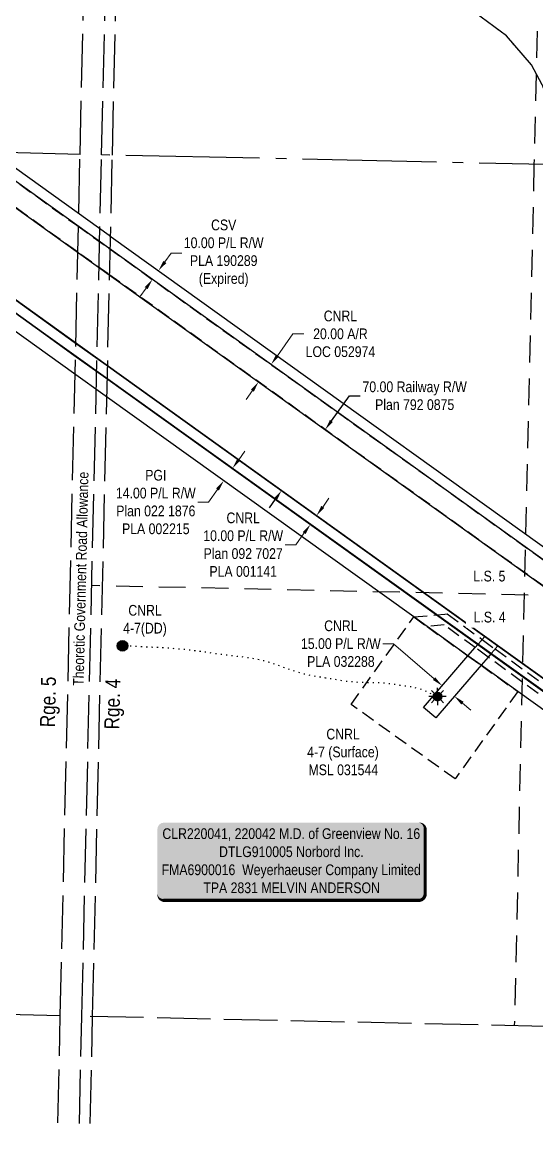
# Model space of a CAD drawing. Extents: x 395442 to 398211, y 6070208 to 6072971.
# Drawn here: x 396368 to 396847, y 6071136 to 6072190 of the extents above; entities that cross this region are included whole.
import ezdxf
from ezdxf.enums import TextEntityAlignment as Align

# ---------------------------------------------------------------- set-up
doc = ezdxf.new("R2010")
doc.units = 0
doc.header["$LTSCALE"] = 5
doc.header["$PDSIZE"] = 0.5
for name, pattern in [('foc-ACCESSROAD', [3.75, 2.5, -1.25]), ('foc-DOT', [1, 0.2, -0.8]), ('foc-LSD', [8, 5, -3]), ('foc-QUARTERLINE', [33, 25, -3, 2, -3]), ('foc-UNSURVEYED', [12.5, 10, -2.5]), ('foc-WHEELTRACKS', [2, 0.4, -1.6])]:
    doc.linetypes.add(name, pattern=pattern)
doc.layers.get('Defpoints').update_dxf_attribs({"color": 9})
for name, color, linetype in [('ABADATA-DRILL-T', 8, 'Continuous'), ('C-AR', 13, 'foc-ACCESSROAD'), ('C-RW', 13, 'Continuous'), ('C-WS', 13, 'foc-ACCESSROAD'), ('D-TXT', 6, 'Continuous'), ('DETAIL-HZ-Existing', 8, 'foc-DOT'), ('F-RW', 190, 'Continuous'), ('L-ROAD-T', 7, 'Continuous'), ('L-SECQ', 8, 'foc-QUARTERLINE'), ('L-SECTION-LSD', 7, 'foc-LSD'), ('L-TITLEDB', 4, 'Continuous'), ('L-TITLEDB-T', 4, 'Continuous'), ('L-USEC', 7, 'foc-UNSURVEYED'), ('NAD83_WELL_DIR_SRVY_AB_BH', 7, 'Continuous'), ('T-WATER-P3', 160, 'foc-WHEELTRACKS')]:
    doc.layers.add(name, color=color, linetype=linetype)
for name, color, linetype, lineweight in [('C-AR-T', 13, 'Continuous', 9), ('C-RW-T', 13, 'Continuous', 9), ('C-WS-T', 13, 'Continuous', 9), ('F-RW-T', 190, 'Continuous', 9), ('F-WS-T', 190, 'Continuous', 9)]:
    doc.layers.add(name, color=color, linetype=linetype, lineweight=lineweight)
doc.styles.add('100L', font='ARIALN.TTF', dxfattribs={"height": 11})
doc.styles.add('80', font='ARIALN.TTF', dxfattribs={"height": 10})
doc.styles.add('80CG', font='ARIALN.TTF', dxfattribs={"height": 10})
doc.styles.add('80L', font='ARIALN.TTF', dxfattribs={"height": 10})
doc.styles.add('foc-LtypeFont', font='ARIALN.TTF', dxfattribs={"height": 7.35})
doc.linetypes.add('foc-TOPO-flowdirection-NOLINE', pattern='A,0,[">",foc-LtypeFont,S=0.3,R=0,X=0,Y=-0.945],-20,[">",foc-LtypeFont,S=0.3,R=0,X=0,Y=-0.945],0', length=20)
doc.dimstyles.new('Compass 5 000', dxfattribs={"dimscale": 5, "dimtxt": 9, "dimasz": 2, "dimexe": 0.2, "dimexo": 0.0625, "dimgap": 0.5, "dimtad": 0, "dimtih": 1, "dimtoh": 1, "dimzin": 0, "dimdsep": 46, "dimtxsty": '80CG', "dimcen": 0.1, "dimse1": 1, "dimse2": 1, "dimclrd": 256, "dimclrt": 256, "dimaunit": 1, "dimadec": 4, "dimazin": 0, "dimtfac": 0.06, "dimtofl": 0, "dimtmove": 0, "dimatfit": 1, "dimfxl": 0.2, "dimtolj": 1, "dimtzin": 0, "dimlwd": -1, "dimarcsym": 0})

# ---------------------------------------------------------------- blocks, each defined once
blk = doc.blocks.new('*D507')
at = {"layer": 'Defpoints', "color": 0, "transparency": 16777216}
for p in [(396494.6, 6071958), (396494.6, 6071958), (396488.8, 6071949.8)]:
    blk.add_point(p, dxfattribs=at)
at = {"layer": 'F-RW-T', "transparency": 16777216}
for p, q in [((396500.4, 6071966.1), (396506.3, 6071974.2)), ((396506.3, 6071974.2), (396516.3, 6071974.2)), ((396483, 6071941.7), (396477.1, 6071933.6))]:
    blk.add_line(p, q, dxfattribs=at)
for points in [[(396499.1, 6071967.1), (396501.8, 6071965.1), (396494.6, 6071958)], [(396481.6, 6071942.7), (396484.3, 6071940.8), (396488.8, 6071949.8)]]:
    blk.add_solid(points, dxfattribs=at)
at = {"layer": 'F-RW-T', "transparency": 16777216, "insert": (396555.4, 6071974.2), "char_height": 10, "attachment_point": 5, "style": '80CG'}
blk.add_mtext('\\A1;CSV\\P10.00 P/L R/W\\PPLA 190289\\P(Expired)', dxfattribs=at)
blk = doc.blocks.new('*D508')
at = {"layer": 'C-AR-T', "transparency": 16777216}
for p, q in [((396605.5, 6071878.5), (396620.1, 6071899)), ((396620.1, 6071899), (396630.1, 6071899)), ((396582.2, 6071846), (396576.4, 6071837.9))]:
    blk.add_line(p, q, dxfattribs=at)
for points in [[(396604.1, 6071879.5), (396606.8, 6071877.5), (396599.6, 6071870.4)], [(396580.8, 6071847), (396583.5, 6071845.1), (396588, 6071854.2)]]:
    blk.add_solid(points, dxfattribs=at)
at = {"layer": 'Defpoints', "color": 0, "transparency": 16777216}
for p in [(396557.2, 6071900.8), (396545.6, 6071884.6), (396599.6, 6071870.4)]:
    blk.add_point(p, dxfattribs=at)
at = {"layer": 'C-AR-T', "transparency": 16777216, "insert": (396664.4, 6071899), "char_height": 10, "attachment_point": 5, "style": '80CG'}
blk.add_mtext('\\A1;CNRL\\P20.00 A/R\\PLOC 052974', dxfattribs=at)
blk = doc.blocks.new('*D512')
at = {"layer": 'Defpoints', "color": 0, "transparency": 16777216}
for p in [(396538.1, 6071791.5), (396530, 6071780.2), (396555.4, 6071761.9)]:
    blk.add_point(p, dxfattribs=at)
at = {"layer": 'F-WS-T', "transparency": 16777216}
for p, q in [((396569.4, 6071781.4), (396575.2, 6071789.6)), ((396549.6, 6071753.8), (396541.1, 6071742)), ((396541.1, 6071742), (396531.1, 6071742))]:
    blk.add_line(p, q, dxfattribs=at)
for points in [[(396568, 6071782.4), (396570.7, 6071780.5), (396563.5, 6071773.3)], [(396548.2, 6071754.8), (396550.9, 6071752.8), (396555.4, 6071761.9)]]:
    blk.add_solid(points, dxfattribs=at)
at = {"layer": 'F-WS-T', "transparency": 16777216, "insert": (396492, 6071742), "char_height": 10, "attachment_point": 5, "style": '80CG'}
blk.add_mtext('\\A1;PGI\\P14.00 P/L R/W^JPlan 022 1876\\PPLA 002215', dxfattribs=at)
blk = doc.blocks.new('*D513')
at = {"layer": 'C-RW-T', "transparency": 16777216}
for p, q in [((396647.9, 6071737.4), (396653.7, 6071745.6)), ((396630.5, 6071713.2), (396622.7, 6071702.2)), ((396622.7, 6071702.2), (396612.7, 6071702.2))]:
    blk.add_line(p, q, dxfattribs=at)
for points in [[(396646.5, 6071738.4), (396649.3, 6071736.5), (396642.1, 6071729.3)], [(396629.2, 6071714.1), (396631.9, 6071712.2), (396636.4, 6071721.3)]]:
    blk.add_solid(points, dxfattribs=at)
at = {"layer": 'Defpoints', "color": 0, "transparency": 16777216}
for p in [(396636.4, 6071721.3), (396660.9, 6071715.8), (396655.2, 6071707.9)]:
    blk.add_point(p, dxfattribs=at)
at = {"layer": 'C-RW-T', "transparency": 16777216, "insert": (396573.6, 6071702.2), "char_height": 10, "attachment_point": 5, "style": '80CG'}
blk.add_mtext('\\A1;CNRL\\P10.00 P/L R/W\\PPlan 092 7027\\PPLA 001141', dxfattribs=at)
blk = doc.blocks.new('*D514')
at = {"layer": 'C-RW-T', "transparency": 16777216}
for p, q in [((396713.9, 6071609.8), (396703.9, 6071609.8)), ((396751.9, 6071577.1), (396713.9, 6071609.8)), ((396778.4, 6071554.3), (396786, 6071547.8))]:
    blk.add_line(p, q, dxfattribs=at)
for points in [[(396752.9, 6071578.4), (396750.8, 6071575.9), (396759.4, 6071570.6)], [(396779.5, 6071555.5), (396777.3, 6071553), (396770.8, 6071560.8)]]:
    blk.add_solid(points, dxfattribs=at)
at = {"layer": 'Defpoints', "color": 0, "transparency": 16777216}
for p in [(396756.2, 6071566.8), (396759.4, 6071570.6), (396767.5, 6071557)]:
    blk.add_point(p, dxfattribs=at)
at = {"layer": 'C-RW-T', "transparency": 16777216, "insert": (396664.8, 6071609.8), "char_height": 10, "attachment_point": 5, "style": '80CG'}
blk.add_mtext('\\A1;CNRL\\P15.00 P/L R/W\\PPLA 032288', dxfattribs=at)
blk = doc.blocks.new('*D518')
at = {"layer": 'Defpoints', "color": 0, "transparency": 16777216}
for p in [(396650.2, 6071809.6), (396682, 6071786.8), (396641.2, 6071729.9)]:
    blk.add_point(p, dxfattribs=at)
at = {"layer": 'L-TITLEDB-T', "transparency": 16777216}
for p, q in [((396656, 6071817.7), (396672.8, 6071841.2)), ((396672.8, 6071841.2), (396682.8, 6071841.2)), ((396603.6, 6071744.6), (396597.8, 6071736.5))]:
    blk.add_line(p, q, dxfattribs=at)
for points in [[(396654.6, 6071818.7), (396657.3, 6071816.7), (396650.2, 6071809.6)], [(396602.2, 6071745.6), (396605, 6071743.6), (396609.4, 6071752.7)]]:
    blk.add_solid(points, dxfattribs=at)
at = {"layer": 'L-TITLEDB-T', "transparency": 16777216, "insert": (396733.7, 6071841.2), "char_height": 10, "attachment_point": 5, "style": '80CG'}
blk.add_mtext('\\A1;70.00 Railway R/W\\PPlan 792 0875', dxfattribs=at)
blk = doc.blocks.new('GAS')
h = blk.add_hatch(color=255)
h.dxf.hatch_style = 1
edge = h.paths.add_edge_path()
edge.add_arc((0, 0), 0.9, 0, 360)
for p, q in [((-0.81, 0), (-1.62, 0)), ((-0.57, 0.57), (-1.14, 1.14)), ((0, 0.81), (0, 1.62)), ((0.57, 0.57), (1.14, 1.14)), ((1.62, 0), (0.81, 0)), ((-0.57, -0.57), (-1.14, -1.14)), ((0, -0.81), (0, -1.62)), ((1.14, -1.14), (0.57, -0.57))]:
    blk.add_line(p, q)
blk.add_circle((0, 0), 0.8)
blk = doc.blocks.new('BH-Existing')
at = {"layer": 'ABADATA-DRILL-T'}
h = blk.add_hatch(color=256, dxfattribs=at)
h.dxf.hatch_style = 1
edge = h.paths.add_edge_path()
edge.add_arc((0, 0), 0.5, 0, 360)
blk.add_circle((0, 0), 0.5, dxfattribs=at)
blk = doc.blocks.new('*U608')
h = blk.add_hatch(color=255)
edge = h.paths.add_edge_path()
edge.add_line((-119, -37), (119, -37))
edge.add_arc((119, -31), 6, 270, 360)
edge.add_line((125, -31), (125, 29.5))
edge.add_arc((119, 29.5), 6, 0, 90)
edge.add_line((119, 35.5), (-119, 35.5))
edge.add_arc((-119, 29.5), 6, 90, 180)
edge.add_line((-125, 29.5), (-125, -31))
edge.add_arc((-119, -31), 6, 180, 270)
at = {"color": 44, "flags": 128}
blk.add_lwpolyline([(-119, -37, 3, 3, 0), (119, -37, 3, 3, 0.414214), (125, -31, 3, 3, 0), (125, 29.5, 3, 0, 0.414214), (119, 35.5, 0, 0, 0), (-119, 35.5, 0, 0, 0.414214), (-125, 29.5, 0, 0, 0), (-125, -31, 0, 3, 0.414214)], format="xyseb", close=True, dxfattribs=at)
at = {"color": 44, "style": '80'}
blk.add_attdef('ENTER_TEXT_001', (-36, -5), '', height=10, dxfattribs=at)

msp = doc.modelspace()

# ---------------------------------------------------------------- linework, layer by layer
at = {"layer": 'C-AR'}
msp.add_lwpolyline([(396349.681, 6072049.583), (396418.363, 6072000.327), (396448.045, 6071979.049), (396996.566, 6071585.844), (397166.751, 6071612.48), (397236.411, 6071567.029), (397244.022, 6071562.064), (397263.568, 6071549.31), (397276.152, 6071541.1), (397284.538, 6071535.63), (397274.598, 6071518.243), (397266.214, 6071523.714), (397253.621, 6071531.93), (397235.875, 6071543.508), (397162.257, 6071591.542), (396991.644, 6071564.772), (396447.492, 6071954.968), (396417.808, 6071976.18), (396362.93, 6072015.574), (396349.127, 6072025.466)], dxfattribs=at)
msp.add_lwpolyline([(396764.127, 6071637.56), (396796.738, 6071613.754), (396808.89, 6071604.884), (396905.022, 6071534.712), (397017.252, 6071452.791), (397014.996, 6071452.781), (397014.088, 6071452.776), (397000.4, 6071452.713), (396802.335, 6071597.291), (396790.183, 6071606.161), (396761.276, 6071627.263), (396745.297, 6071625.814), (396732.861, 6071634.729), (396754.197, 6071636.658), (396761.828, 6071637.35), (396764.127, 6071637.56)], close=True, dxfattribs=at)
at = {"layer": 'C-RW'}
for points in [[(396347.179, 6071940.693), (396415.86, 6071891.412), (396445.544, 6071870.207), (396799.254, 6071616.658), (396811.491, 6071607.887), (396950.899, 6071507.981)], [(397193.066, 6071146.361), (397133.389, 6071215.697), (397127.716, 6071238.027), (397125.224, 6071247.831), (397122.913, 6071256.932), (397121.824, 6071261.217), (397116.474, 6071282.515), (397123.252, 6071294.302), (397125.757, 6071298.658), (397157.266, 6071353.445), (397154.063, 6071367.947), (397148.83, 6071370.916), (397136.034, 6071378.198), (397050.695, 6071429.566), (396979.694, 6071475.642), (396415.455, 6071879.377), (396387.041, 6071899.782), (396346.901, 6071928.583)]]:
    msp.add_lwpolyline(points, dxfattribs=at)
msp.add_lwpolyline([(396795.67, 6071589.697), (396753.367, 6071540.567), (396742.017, 6071550.364), (396783.432, 6071598.47), (396790.183, 6071606.161), (396792.692, 6071609.064), (396795.977, 6071612.868), (396796.738, 6071613.754), (396799.252, 6071616.652), (396811.489, 6071607.881), (396808.89, 6071604.884), (396808.213, 6071604.098), (396804.929, 6071600.294), (396802.335, 6071597.291), (396795.67, 6071589.697)], close=True, dxfattribs=at)
at = {"layer": 'C-WS'}
msp.add_lwpolyline([(396829.961, 6071565.13), (396771.486, 6071483.549), (396674.386, 6071553.147), (396732.861, 6071634.729), (396745.297, 6071625.814), (396783.432, 6071598.47), (396795.67, 6071589.697), (396829.961, 6071565.13)], close=True, dxfattribs=at)
at = {"layer": 'DETAIL-HZ-Existing', "flags": 128}
msp.add_lwpolyline([(396755.069, 6071560.434), (396755.11, 6071560.544), (396754.949, 6071560.514), (396754.12, 6071559.71), (396752.664, 6071558.786), (396751.256, 6071558.84), (396750.715, 6071559.932), (396751.078, 6071561.204), (396751.179, 6071561.369), (396751.246, 6071561.512), (396751.159, 6071561.659), (396750.83, 6071561.878), (396750.239, 6071562.225), (396749.369, 6071562.713), (396748.246, 6071563.384), (396746.842, 6071564.173), (396745.245, 6071564.978), (396743.424, 6071565.799), (396741.37, 6071566.603), (396739.116, 6071567.356), (396736.694, 6071568.079), (396734.167, 6071568.693), (396731.573, 6071569.198), (396728.848, 6071569.639), (396726.021, 6071570.071), (396723.129, 6071570.505), (396720.237, 6071570.938), (396717.351, 6071571.349), (396714.419, 6071571.751), (396711.386, 6071572.176), (396708.198, 6071572.594), (396704.918, 6071572.937), (396701.583, 6071573.158), (396698.215, 6071573.291), (396694.838, 6071573.323), (396691.383, 6071573.347), (396687.91, 6071573.404), (396684.431, 6071573.517), (396680.89, 6071573.699), (396677.312, 6071573.959), (396673.569, 6071574.278), (396669.794, 6071574.654), (396665.939, 6071575.177), (396662.112, 6071575.788), (396658.319, 6071576.52), (396654.584, 6071577.196), (396650.827, 6071577.783), (396646.999, 6071578.36), (396643.126, 6071578.95), (396639.241, 6071579.573), (396635.327, 6071580.32), (396631.377, 6071581.201), (396627.419, 6071582.271), (396623.508, 6071583.441), (396619.656, 6071584.653), (396615.857, 6071585.954), (396612.068, 6071587.354), (396608.183, 6071588.812), (396604.092, 6071590.275), (396599.807, 6071591.687), (396595.495, 6071593.044), (396591.031, 6071594.248), (396586.434, 6071595.2), (396581.756, 6071596.031), (396577.083, 6071596.795), (396572.491, 6071597.468), (396568.05, 6071597.981), (396563.808, 6071598.457), (396559.651, 6071598.976), (396555.487, 6071599.494), (396551.258, 6071599.97), (396547.05, 6071600.523), (396542.741, 6071601.178), (396538.336, 6071601.858), (396533.834, 6071602.473), (396529.177, 6071603.092), (396524.359, 6071603.715), (396519.462, 6071604.284), (396514.602, 6071604.74), (396509.785, 6071605.085), (396504.98, 6071605.451), (396500.239, 6071605.782), (396495.574, 6071606.045), (396490.953, 6071606.285), (396484.238, 6071606.639), (396460.895, 6071607.777)], dxfattribs=at)
at = {"layer": 'F-RW'}
for points in [[(396349.959, 6072061.696), (396418.642, 6072012.47), (396448.324, 6071991.195), (396450.446, 6071989.652), (396999.064, 6071596.355)], [(396996.566, 6071585.844), (396448.045, 6071979.049), (396418.363, 6072000.327), (396349.681, 6072049.583)], [(396346.901, 6071928.571), (396387.038, 6071899.773), (396415.582, 6071879.286), (396445.266, 6071858.086), (396754.196, 6071636.653), (396792.692, 6071609.061), (396804.928, 6071600.292), (396945.053, 6071499.866)], [(396927.93, 6071494.91), (396829.961, 6071565.13), (396795.671, 6071589.701), (396783.433, 6071598.474), (396745.297, 6071625.814), (396732.861, 6071634.729), (396444.877, 6071841.148), (396415.193, 6071862.34), (396346.511, 6071911.595)]]:
    msp.add_lwpolyline(points, dxfattribs=at)
at = {"layer": 'L-SECQ'}
for p, q in [((396421.321, 6072066.564), (396351.544, 6072068.258)), ((397248.821, 6072048.49), (396441.426, 6072066.124))]:
    msp.add_line(p, q, dxfattribs=at)
at = {"layer": 'L-SECTION-LSD'}
for p, q in [((396863.524, 6072861.437), (396845.123, 6072057.307)), ((396845.123, 6072057.307), (396826.725, 6071253.177)), ((397239.658, 6071646.425), (396432.19, 6071664.048))]:
    msp.add_line(p, q, dxfattribs=at)
at = {"layer": 'L-TITLEDB', "flags": 128}
for points in [[(396349.127, 6072025.466), (396417.728, 6071976.189), (396991.704, 6071564.737, 0.01771834), (397092.593, 6071497.683), (397673.624, 6071135.867)], [(397549.845, 6071138.57), (397055.924, 6071438.196, -0.01881162), (396950.899, 6071507.981), (396445.544, 6071870.207), (396347.179, 6071940.693)]]:
    msp.add_lwpolyline(points, format="xyb", dxfattribs=at)
at = {"layer": 'L-USEC'}
for p, q in [((396421.321, 6072066.564), (396439.795, 6072870.693)), ((396441.425, 6072066.102), (396459.9, 6072870.253)), ((396451.477, 6072065.871), (396469.951, 6072870)), ((396402.85, 6071262.433), (396421.321, 6072066.564)), ((396422.954, 6071261.971), (396441.426, 6072066.124)), ((396433.005, 6071261.741), (396451.477, 6072065.871)), ((396402.85, 6071262.433), (396333.071, 6071264.128)), ((396400.554, 6071162.497), (396402.85, 6071262.433)), ((396420.658, 6071162.036), (396422.954, 6071261.994)), ((397230.495, 6071244.36), (396422.954, 6071261.994)), ((396430.71, 6071161.805), (396433.005, 6071261.741))]:
    msp.add_line(p, q, dxfattribs=at)
at = {"layer": 'NAD83_WELL_DIR_SRVY_AB_BH'}
msp.add_point((396460.895, 6071607.777), dxfattribs=at)
msp.add_point((396460.895, 6071607.777), dxfattribs=at)
at = {"layer": 'T-WATER-P3', "linetype": 'foc-TOPO-flowdirection-NOLINE', "flags": 128}
msp.add_lwpolyline([(397435.034, 6071607.566), (397304.843, 6071702.783), (397231.398, 6071731.312), (397197.803, 6071748.501), (397168.519, 6071770.279), (397145.232, 6071797.734), (397128.989, 6071832.267), (397083.259, 6071887.515), (397056.066, 6071909.897), (397021.982, 6071926.564), (396991.249, 6071947.366), (396965.958, 6071972.613), (396937.989, 6071995.013), (396914.346, 6072022.062), (396879.702, 6072087.558), (396860.209, 6072117.36), (396842.796, 6072150.08), (396819.439, 6072177.123), (396790.039, 6072198.903), (396753.814, 6072212.77), (396716.448, 6072202.403), (396681.071, 6072217.14), (396662.979, 6072248.63), (396641.341, 6072278.125), (396606.447, 6072343.034), (396577.672, 6072363.673), (396558.376, 6072394.123), (396538.377, 6072472.635), (396521.274, 6072505.764), (396523.593, 6072550.555), (396538.464, 6072583.97), (396550.075, 6072622.56)], dxfattribs=at)
at = {"layer": 'T-WATER-P3', "flags": 128}
msp.add_lwpolyline([(397435.034, 6071607.566), (397304.843, 6071702.783), (397231.398, 6071731.312), (397197.803, 6071748.501), (397168.519, 6071770.279), (397145.232, 6071797.734), (397128.989, 6071832.267), (397083.259, 6071887.515), (397056.066, 6071909.897), (397021.982, 6071926.564), (396991.249, 6071947.366), (396965.958, 6071972.613), (396937.989, 6071995.013), (396914.346, 6072022.062), (396879.702, 6072087.558), (396860.209, 6072117.36), (396842.796, 6072150.08), (396819.439, 6072177.123), (396790.039, 6072198.903), (396753.814, 6072212.77), (396716.448, 6072202.403), (396681.071, 6072217.14), (396662.979, 6072248.63), (396641.341, 6072278.125), (396606.447, 6072343.034), (396577.672, 6072363.673), (396558.376, 6072394.123), (396538.377, 6072472.635), (396521.274, 6072505.764), (396523.593, 6072550.555), (396538.464, 6072583.97), (396550.075, 6072622.56)], dxfattribs=at)

# ---------------------------------------------------------------- block references
ref = msp.add_blockref('*U608', (396618.505, 6071407.222))
ref.add_attrib('ENTER_TEXT_001', 'CLR220041, 220042 M.D. of Greenview No. 16', (396498.147, 6071427.485), dxfattribs={"color": 44, "height": 10, "style": '80'})
ref.add_attrib('ENTER_TEXT_002', 'DTLG910005 Norbord Inc.', (396551.067, 6071410.641), dxfattribs={"color": 44, "height": 10, "style": '80'})
ref.add_attrib('ENTER_TEXT_003', 'FMA6900016  Weyerhaeuser Company Limited', (396497.458, 6071393.797), dxfattribs={"color": 44, "height": 10, "style": '80'})
ref.add_attrib('ENTER_TEXT_004', 'TPA 2831 MELVIN ANDERSON', (396536.404, 6071376.953), dxfattribs={"color": 44, "height": 10, "style": '80'})
at = {"layer": 'ABADATA-DRILL-T'}
for name, p, xscale, yscale, zscale in [('BH-Existing', (396460.895, 6071607.777), 10.00000000000001, 10.00000000000001, 10.00000000000001), ('GAS', (396755.069, 6071560.434), 4.998111250000002, 4.998111250000002, 4.998111250000002)]:
    msp.add_blockref(name, p, dxfattribs=dict(at, xscale=xscale, yscale=yscale, zscale=zscale))

# ---------------------------------------------------------------- texts
at = {"layer": 'C-WS-T', "insert": (396605.129, 6071530.406), "char_height": 9.99622, "attachment_point": 1, "style": '80L'}
msp.add_mtext_dynamic_manual_height_columns('\\pi46.136;CNRL\\P\\pi28.23;4-7 (Surface)\\P\\pi29.468;MSL 031544', width=122.45871, gutter_width=50, heights=[0], dxfattribs=at)
at = {"layer": 'D-TXT', "color": 3, "char_height": 14, "attachment_point": 1, "rotation": 88.69711, "style": '80L'}
for s, width, insert in [('Rge. 5', 73.75526, (396383.807, 6071531.979)), ('Rge. 4', 63.86109, (396443.849, 6071529.995))]:
    msp.add_mtext_dynamic_manual_height_columns(s, width=width, gutter_width=47.5, heights=[0], dxfattribs=dict(at, insert=insert))
at = {"layer": 'DETAIL-HZ-Existing', "insert": (396420.23, 6071645.969), "char_height": 9.99622, "attachment_point": 1, "style": '80L'}
msp.add_mtext_dynamic_manual_height_columns('\\pi46.136;CNRL\\P\\pi41.291;4-7(DD)', width=122.45871, gutter_width=50, heights=[0], dxfattribs=at)
at = {"layer": 'L-ROAD-T', "style": '80L'}
msp.add_text('Theoretic Government Road Allowance', height=9.99622, rotation=88.684111, dxfattribs=at).set_placement((396421.921, 6071670.386), align=Align.MIDDLE_CENTER)

# ---------------------------------------------------------------- dimensions: what is measured, and where the dimension line sits
at = {"layer": 'C-AR-T'}
dim = msp.add_linear_dim(base=(396599.633, 6071870.384), p1=(396545.578, 6071884.578), p2=(396557.205, 6071900.798), angle=54.365315, text='CNRL\\P20.00 A/R\\PLOC 052974', dimstyle='Compass 5 000', dxfattribs=at)
dim.commit()
dim.dimension.update_dxf_attribs({"geometry": '*D508', "text_midpoint": (396664.402, 6071898.951), "dimtype": 161})
at = {"layer": 'C-RW-T'}
dim = msp.add_linear_dim(base=(396636.364, 6071721.308), p1=(396660.883, 6071715.846), p2=(396655.165, 6071707.855), angle=234.41483, text='CNRL\\P10.00 P/L R/W\\PPlan 092 7027\\PPLA 001141', dimstyle='Compass 5 000', dxfattribs=at)
dim.commit()
dim.dimension.update_dxf_attribs({"geometry": '*D513', "text_midpoint": (396573.596, 6071702.186), "dimtype": 161})
at = {"layer": 'F-RW-T'}
dim = msp.add_aligned_dim(p1=(396488.805, 6071949.831), p2=(396494.64, 6071957.97), distance=0.032, text='CSV\\P10.00 P/L R/W\\PPLA 190289\\P(Expired)', dimstyle='Compass 5 000', dxfattribs=at)
dim.commit()
dim.dimension.update_dxf_attribs({"geometry": '*D507', "text_midpoint": (396555.353, 6071974.244)})
at = {"layer": 'F-WS-T'}
dim = msp.add_linear_dim(base=(396555.378, 6071761.944), p1=(396538.113, 6071791.536), p2=(396529.961, 6071780.162), angle=234.368134, text='PGI\\P14.00 P/L R/W^JPlan 022 1876\\PPLA 002215', dimstyle='Compass 5 000', dxfattribs=at)
dim.commit()
dim.dimension.update_dxf_attribs({"geometry": '*D512', "text_midpoint": (396491.971, 6071741.964), "dimtype": 161})
at = {"layer": 'L-TITLEDB-T'}
dim = msp.add_linear_dim(base=(396650.158, 6071809.573), p1=(396641.239, 6071729.938), p2=(396681.975, 6071786.765), angle=54.365346, text='70.00 Railway R/W\\PPlan 792 0875', dimstyle='Compass 5 000', dxfattribs=at)
dim.commit()
dim.dimension.update_dxf_attribs({"geometry": '*D518', "text_midpoint": (396733.73, 6071841.219), "dimtype": 161})

# ---------------------------------------------------------------- next in the draw order: texts
at = {"layer": 'L-SECTION-LSD', "char_height": 9.99622, "attachment_point": 1, "style": '100L', "bg_fill": 3, "box_fill_scale": 1.5, "bg_fill_color": 256, "bg_fill_transparency": 0}
for s, width, insert in [('\\pi1.7694;L.S. 5', 30.40114, (396786.732, 6071677.902)), ('\\pi1.9968;L.S. 4', 30.53989, (396786.732, 6071639.631))]:
    msp.add_mtext_dynamic_manual_height_columns(s, width=width, gutter_width=55, heights=[0], dxfattribs=dict(at, insert=insert))

# ---------------------------------------------------------------- next in the draw order: dimensions: what is measured, and where the dimension line sits
at = {"layer": 'C-RW-T'}
dim = msp.add_linear_dim(base=(396759.432, 6071570.594), p1=(396767.522, 6071557.006), p2=(396756.157, 6071566.789), angle=139.274727, text='CNRL\\P15.00 P/L R/W\\PPLA 032288', dimstyle='Compass 5 000', dxfattribs=at)
dim.commit()
dim.dimension.update_dxf_attribs({"geometry": '*D514', "text_midpoint": (396664.767, 6071609.833), "dimtype": 161})

doc.saveas('drawing.dxf')
